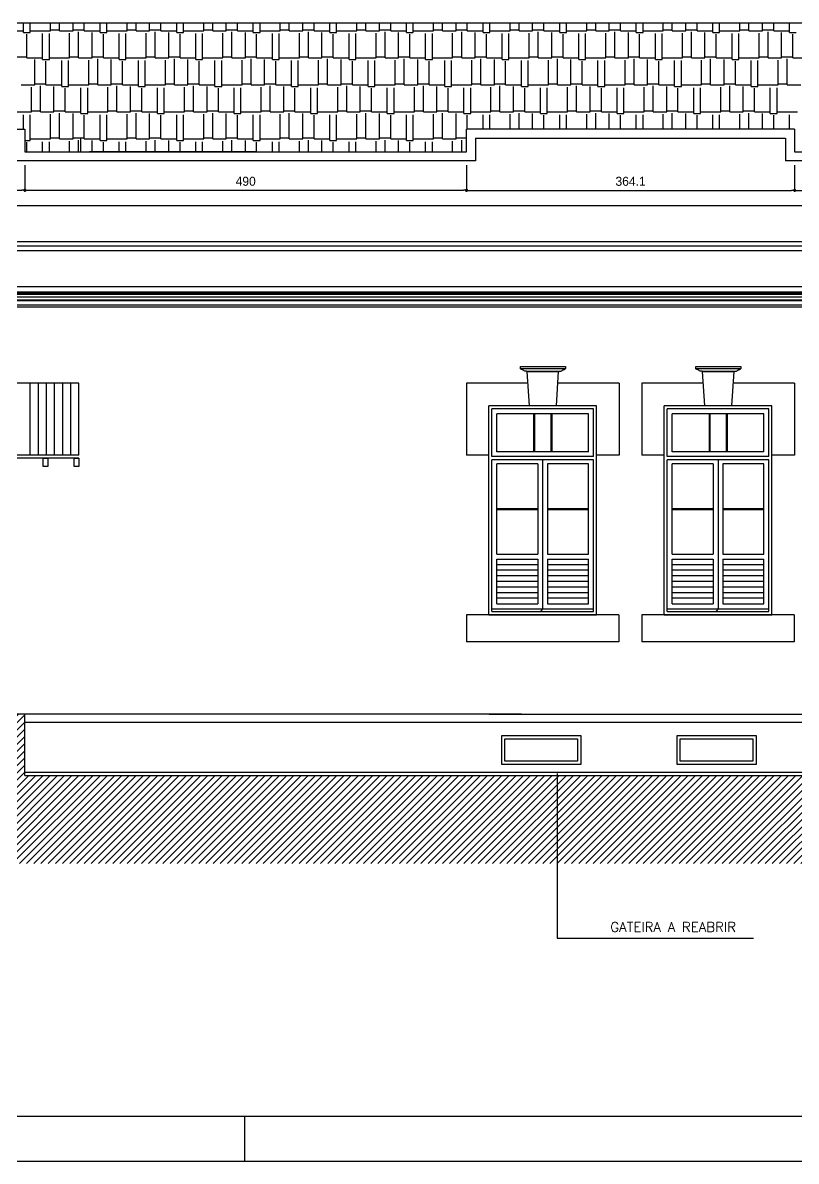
# Model space of a CAD drawing. Extents: x -1098 to 3016, y -832 to 644.
# Drawn here: x -860.8 to -689.1, y -779 to -526.2 of the extents above; entities that cross this region are included whole.
import ezdxf

# ---------------------------------------------------------------- set-up
doc = ezdxf.new("R2010")
doc.units = 0
doc.header["$MEASUREMENT"] = 0
doc.layers.get('0').update_dxf_attribs({"linetype": 'CONTINUOUS'})
doc.layers.get('DEFPOINTS').update_dxf_attribs({"linetype": 'CONTINUOUS'})
for name, color, linetype in [('ESQUADRIAS', 2, 'CONTINUOUS'), ('HACHURA', 1, 'CONTINUOUS'), ('MARGEXT', 2, 'CONTINUOUS'), ('MARGINT', 6, 'CONTINUOUS'), ('PAREDE', 1, 'CONTINUOUS'), ('PAREDES', 7, 'CONTINUOUS'), ('PISO', 1, 'CONTINUOUS'), ('TELHADO', 2, 'CONTINUOUS'), ('TERRA', 7, 'CONTINUOUS'), ('VARANDA', 1, 'CONTINUOUS')]:
    doc.layers.add(name, color=color, linetype=linetype)
doc.styles.add('ROMANS', font='romans')
doc.dimstyles.new('ISO-25', dxfattribs={"dimtxt": 10, "dimasz": 3.5, "dimexe": 1.25, "dimexo": 15, "dimgap": 5, "dimtad": 1, "dimdec": 1, "dimtxsty": 'STANDARD', "dimblk": 'DOT', "dimcen": 2.5, "dimclrd": 1, "dimclre": 1, "dimclrt": 2, "dimazin": 3, "dimtfac": 1, "dimtdec": 1, "dimtmove": 0, "dimatfit": 3})

# ---------------------------------------------------------------- blocks, each defined once
blk = doc.blocks.new('_DOT')
at = {"color": 0, "linetype": 'BYBLOCK'}
blk.add_line((-0.5, 0), (-1, 0), dxfattribs=at)
at = {"color": 0, "linetype": 'BYBLOCK', "const_width": 0.5}
blk.add_lwpolyline([(-0.25, 0, 1), (0.25, 0, 1)], format="xyb", close=True, dxfattribs=at)
blk = doc.blocks.new('*D157')
at = {"color": 1, "linetype": 'BYBLOCK'}
for p, q in [((-860.31, -557.85), (-860.31, -563.67)), ((-762.31, -557.85), (-762.31, -563.67)), ((-859.61, -563.42), (-763.01, -563.42))]:
    blk.add_line(p, q, dxfattribs=at)
at = {"layer": 'DEFPOINTS', "color": 0, "linetype": 'BYBLOCK'}
for p in [(-860.31, -554.85), (-762.31, -554.85), (-762.31, -563.42)]:
    blk.add_point(p, dxfattribs=at)
at = {"color": 1, "linetype": 'BYBLOCK', "xscale": 0.7000000000000001, "yscale": 0.7000000000000001, "zscale": 0.7000000000000001, "rotation": 180}
blk.add_blockref('_DOT', (-860.31, -563.42), dxfattribs=at)
at = {"color": 1, "linetype": 'BYBLOCK', "xscale": 0.7000000000000001, "yscale": 0.7000000000000001, "zscale": 0.7000000000000001}
blk.add_blockref('_DOT', (-762.31, -563.42), dxfattribs=at)
at = {"color": 2, "linetype": 'BYBLOCK', "insert": (-811.31, -561.42), "char_height": 2, "attachment_point": 5}
blk.add_mtext('490', dxfattribs=at)
blk = doc.blocks.new('*D158')
at = {"color": 1, "linetype": 'BYBLOCK'}
for p, q in [((-895.75, -557.85), (-895.75, -563.63)), ((-860.31, -557.85), (-860.31, -563.63)), ((-895.05, -563.38), (-861.01, -563.38))]:
    blk.add_line(p, q, dxfattribs=at)
at = {"layer": 'DEFPOINTS', "color": 0, "linetype": 'BYBLOCK'}
for p in [(-895.75, -554.85), (-860.31, -554.85), (-860.31, -563.38)]:
    blk.add_point(p, dxfattribs=at)
at = {"color": 1, "linetype": 'BYBLOCK', "xscale": 0.7000000000000001, "yscale": 0.7000000000000001, "zscale": 0.7000000000000001, "rotation": 180}
blk.add_blockref('_DOT', (-895.75, -563.38), dxfattribs=at)
at = {"color": 1, "linetype": 'BYBLOCK', "xscale": 0.7000000000000001, "yscale": 0.7000000000000001, "zscale": 0.7000000000000001}
blk.add_blockref('_DOT', (-860.31, -563.38), dxfattribs=at)
at = {"color": 2, "linetype": 'BYBLOCK', "insert": (-878.03, -561.38), "char_height": 2, "attachment_point": 5}
blk.add_mtext('177.2', dxfattribs=at)
blk = doc.blocks.new('*D160')
at = {"color": 1, "linetype": 'BYBLOCK'}
for p, q in [((-689.49, -557.85), (-689.49, -563.68)), ((-624.59, -557.85), (-624.59, -563.68)), ((-688.79, -563.43), (-625.29, -563.43))]:
    blk.add_line(p, q, dxfattribs=at)
at = {"layer": 'DEFPOINTS', "color": 0, "linetype": 'BYBLOCK'}
for p in [(-689.49, -554.85), (-624.59, -554.85), (-624.59, -563.43)]:
    blk.add_point(p, dxfattribs=at)
at = {"color": 1, "linetype": 'BYBLOCK', "xscale": 0.7000000000000001, "yscale": 0.7000000000000001, "zscale": 0.7000000000000001, "rotation": 180}
blk.add_blockref('_DOT', (-689.49, -563.43), dxfattribs=at)
at = {"color": 1, "linetype": 'BYBLOCK', "xscale": 0.7000000000000001, "yscale": 0.7000000000000001, "zscale": 0.7000000000000001}
blk.add_blockref('_DOT', (-624.59, -563.43), dxfattribs=at)
at = {"color": 2, "linetype": 'BYBLOCK', "insert": (-657.04, -561.43), "char_height": 2, "attachment_point": 5}
blk.add_mtext('324.5', dxfattribs=at)
blk = doc.blocks.new('*D161')
at = {"color": 1, "linetype": 'BYBLOCK'}
for p, q in [((-762.31, -557.85), (-762.31, -563.68)), ((-689.49, -557.85), (-689.49, -563.68)), ((-761.61, -563.43), (-690.19, -563.43))]:
    blk.add_line(p, q, dxfattribs=at)
at = {"layer": 'DEFPOINTS', "color": 0, "linetype": 'BYBLOCK'}
for p in [(-762.31, -554.85), (-689.49, -554.85), (-689.49, -563.43)]:
    blk.add_point(p, dxfattribs=at)
at = {"color": 1, "linetype": 'BYBLOCK', "xscale": 0.7000000000000001, "yscale": 0.7000000000000001, "zscale": 0.7000000000000001, "rotation": 180}
blk.add_blockref('_DOT', (-762.31, -563.43), dxfattribs=at)
at = {"color": 1, "linetype": 'BYBLOCK', "xscale": 0.7000000000000001, "yscale": 0.7000000000000001, "zscale": 0.7000000000000001}
blk.add_blockref('_DOT', (-689.49, -563.43), dxfattribs=at)
at = {"color": 2, "linetype": 'BYBLOCK', "insert": (-725.9, -561.43), "char_height": 2, "attachment_point": 5}
blk.add_mtext('364.1', dxfattribs=at)

msp = doc.modelspace()

# ---------------------------------------------------------------- hatches: boundary and pattern name
at = {"layer": 'HACHURA'}
h = msp.add_hatch(dxfattribs=at)
h.set_pattern_fill('ANSI31', color=256, scale=9, style=0)
h.set_pattern_definition([(45, (-19298.0355, -4128.9096), (-0.79549513, 0.79549513), [])])
h.paths.add_polyline_path([(-1007.605, -697.376), (-1007.605, -712.926), (-518.509, -712.926), (-518.395, -693.376), (-860.308, -693.376), (-860.308, -679.756), (-895.755, -679.756), (-895.755, -697.376)])

# ---------------------------------------------------------------- linework, layer by layer
at = {"layer": 'ESQUADRIAS'}
for points in [[(-760.294, -551.849), (-760.294, -556.849)], [(-691.49, -551.849), (-691.49, -556.849)], [(-848.308, -606.256), (-907.755, -606.256)], [(-859.108, -622.256), (-859.108, -606.256)], [(-857.308, -622.256), (-857.308, -606.256)], [(-855.508, -622.256), (-855.508, -606.256)], [(-853.708, -622.256), (-853.708, -606.256)], [(-851.908, -622.256), (-851.908, -606.256)], [(-850.108, -622.256), (-850.108, -606.256)], [(-848.308, -622.256), (-848.308, -606.256)], [(-848.308, -622.256), (-907.755, -622.256)], [(-848.308, -622.856), (-907.755, -622.856)]]:
    msp.add_lwpolyline(points, dxfattribs=at)
at = {"layer": 'ESQUADRIAS', "color": 4}
for points in [[(-750.358, -602.956), (-750.358, -602.556)], [(-750.358, -602.556), (-740.358, -602.556)], [(-750.358, -602.956), (-740.358, -602.956)], [(-748.958, -603.556), (-748.958, -603.656)], [(-748.958, -603.556), (-741.758, -603.556)], [(-748.958, -603.656), (-741.758, -603.656)], [(-748.358, -611.256), (-748.858, -603.656)], [(-742.358, -611.256), (-741.858, -603.656)], [(-741.758, -603.556), (-741.758, -603.656)], [(-740.358, -602.556), (-740.358, -602.956)], [(-711.44, -602.956), (-711.44, -602.556)], [(-711.44, -602.556), (-701.44, -602.556)], [(-711.44, -602.956), (-701.44, -602.956)], [(-710.04, -603.556), (-710.04, -603.656)], [(-710.04, -603.556), (-702.84, -603.556)], [(-710.04, -603.656), (-702.84, -603.656)], [(-709.44, -611.256), (-709.94, -603.656)], [(-703.44, -611.256), (-702.94, -603.656)], [(-702.84, -603.556), (-702.84, -603.656)], [(-701.44, -602.556), (-701.44, -602.956)], [(-762.308, -606.256), (-762.308, -622.256)], [(-748.687, -606.256), (-762.308, -606.256)], [(-728.408, -606.256), (-742.029, -606.256)], [(-728.408, -606.256), (-728.408, -622.256)], [(-723.39, -606.256), (-723.39, -622.256)], [(-709.769, -606.256), (-723.39, -606.256)], [(-689.49, -606.256), (-703.111, -606.256)], [(-689.49, -606.256), (-689.49, -622.256)], [(-757.308, -622.256), (-762.308, -622.256)], [(-728.408, -622.256), (-733.408, -622.256)], [(-718.39, -622.256), (-723.39, -622.256)], [(-689.49, -622.256), (-694.49, -622.256)], [(-762.308, -657.656), (-762.308, -663.656)], [(-728.508, -657.656), (-762.308, -657.656)], [(-728.508, -657.656), (-728.508, -663.656)], [(-689.59, -657.656), (-723.39, -657.656)], [(-723.39, -657.656), (-723.39, -663.656)], [(-689.59, -657.656), (-689.59, -663.656)], [(-728.508, -663.656), (-762.308, -663.656)], [(-689.59, -663.656), (-723.39, -663.656)]]:
    msp.add_lwpolyline(points, dxfattribs=at)
for points in [[(-748.958, -603.556, -0.0600935), (-749.288, -603.561, -0.0909883), (-749.498, -603.499, -0.051052), (-749.726, -603.353, 0.0656871), (-749.906, -603.244, 0.0741832), (-750.068, -603.201, -0.0829102), (-750.212, -603.159, -0.1265659), (-750.285, -603.098, -0.0744438), (-750.358, -602.956)], [(-741.758, -603.556, 0.0600935), (-741.428, -603.561, 0.0909883), (-741.218, -603.499, 0.051052), (-740.99, -603.353, -0.0656871), (-740.81, -603.244, -0.0741832), (-740.648, -603.201, 0.0829102), (-740.504, -603.159, 0.1265659), (-740.431, -603.098, 0.0744438), (-740.358, -602.956)], [(-710.04, -603.556, -0.0600935), (-710.37, -603.561, -0.0909883), (-710.58, -603.499, -0.051052), (-710.808, -603.353, 0.0656871), (-710.988, -603.244, 0.0741832), (-711.15, -603.201, -0.0829102), (-711.294, -603.159, -0.1265659), (-711.367, -603.098, -0.0744438), (-711.44, -602.956)], [(-702.84, -603.556, 0.0600935), (-702.51, -603.561, 0.0909883), (-702.3, -603.499, 0.051052), (-702.072, -603.353, -0.0656871), (-701.892, -603.244, -0.0741832), (-701.73, -603.201, 0.0829102), (-701.586, -603.159, 0.1265659), (-701.513, -603.098, 0.0744438), (-701.44, -602.956)]]:
    msp.add_lwpolyline(points, format="xyb", dxfattribs=at)
at = {"layer": 'ESQUADRIAS', "color": 2}
for points in [[(-757.358, -657.656), (-757.358, -611.256)], [(-733.458, -611.256), (-757.358, -611.256)], [(-733.458, -657.656), (-733.458, -611.256)], [(-718.44, -657.656), (-718.44, -611.256)], [(-694.54, -611.256), (-718.44, -611.256)], [(-694.54, -657.656), (-694.54, -611.256)], [(-756.658, -622.556), (-756.658, -611.956)], [(-734.158, -611.956), (-756.658, -611.956)], [(-755.558, -621.456), (-755.558, -613.056)], [(-735.258, -613.056), (-755.558, -613.056)], [(-747.408, -613.056), (-747.408, -621.456)], [(-747.208, -613.056), (-747.208, -621.456)], [(-743.608, -613.056), (-743.608, -621.456)], [(-743.408, -613.056), (-743.408, -621.456)], [(-735.258, -621.456), (-735.258, -613.056)], [(-734.158, -622.556), (-734.158, -611.956)], [(-717.74, -622.556), (-717.74, -611.956)], [(-695.24, -611.956), (-717.74, -611.956)], [(-716.64, -621.456), (-716.64, -613.056)], [(-696.34, -613.056), (-716.64, -613.056)], [(-708.49, -613.056), (-708.49, -621.456)], [(-708.29, -613.056), (-708.29, -621.456)], [(-704.69, -613.056), (-704.69, -621.456)], [(-704.49, -613.056), (-704.49, -621.456)], [(-696.34, -621.456), (-696.34, -613.056)], [(-695.24, -622.556), (-695.24, -611.956)], [(-735.258, -621.456), (-755.558, -621.456)], [(-696.34, -621.456), (-716.64, -621.456)], [(-734.158, -622.556), (-756.658, -622.556)], [(-756.658, -656.956), (-756.658, -623.256)], [(-734.158, -623.256), (-756.658, -623.256)], [(-755.558, -634.276), (-755.558, -624.156)], [(-746.508, -624.156), (-755.558, -624.156)], [(-746.508, -624.156), (-746.508, -634.276)], [(-745.408, -623.256), (-745.408, -656.356)], [(-735.258, -624.156), (-744.308, -624.156)], [(-744.308, -624.156), (-744.308, -634.276)], [(-735.258, -634.276), (-735.258, -624.156)], [(-734.158, -656.956), (-734.158, -623.256)], [(-695.24, -622.556), (-717.74, -622.556)], [(-717.74, -656.956), (-717.74, -623.256)], [(-695.24, -623.256), (-717.74, -623.256)], [(-716.64, -634.276), (-716.64, -624.156)], [(-707.59, -624.156), (-716.64, -624.156)], [(-707.59, -624.156), (-707.59, -634.276)], [(-706.49, -623.256), (-706.49, -656.356)], [(-696.34, -624.156), (-705.39, -624.156)], [(-705.39, -624.156), (-705.39, -634.276)], [(-696.34, -634.276), (-696.34, -624.156)], [(-695.24, -656.956), (-695.24, -623.256)], [(-755.558, -634.076), (-746.508, -634.076)], [(-755.558, -644.196), (-755.558, -634.276)], [(-755.558, -634.276), (-746.508, -634.276)], [(-746.508, -634.276), (-746.508, -644.196)], [(-744.308, -634.076), (-735.258, -634.076)], [(-744.308, -634.276), (-744.308, -644.196)], [(-744.308, -634.276), (-735.258, -634.276)], [(-735.258, -644.196), (-735.258, -634.276)], [(-716.64, -634.076), (-707.59, -634.076)], [(-716.64, -644.196), (-716.64, -634.276)], [(-716.64, -634.276), (-707.59, -634.276)], [(-707.59, -634.276), (-707.59, -644.196)], [(-705.39, -634.076), (-696.34, -634.076)], [(-705.39, -634.276), (-705.39, -644.196)], [(-705.39, -634.276), (-696.34, -634.276)], [(-696.34, -644.196), (-696.34, -634.276)], [(-755.558, -644.196), (-746.508, -644.196)], [(-744.308, -644.196), (-735.258, -644.196)], [(-716.64, -644.196), (-707.59, -644.196)], [(-705.39, -644.196), (-696.34, -644.196)], [(-755.558, -655.256), (-755.558, -645.296)], [(-755.558, -645.296), (-746.508, -645.296)], [(-746.508, -646.541), (-755.558, -646.541)], [(-746.508, -645.296), (-746.508, -655.256)], [(-744.308, -645.296), (-744.308, -645.439)], [(-744.308, -645.296), (-735.258, -645.296)], [(-744.308, -645.439), (-744.308, -655.256)], [(-735.258, -646.541), (-744.308, -646.541)], [(-735.258, -645.439), (-735.258, -645.296)], [(-735.258, -655.256), (-735.258, -645.439)], [(-716.64, -655.256), (-716.64, -645.296)], [(-716.64, -645.296), (-707.59, -645.296)], [(-707.59, -646.541), (-716.64, -646.541)], [(-707.59, -645.296), (-707.59, -655.256)], [(-705.39, -645.296), (-705.39, -645.439)], [(-705.39, -645.296), (-696.34, -645.296)], [(-705.39, -645.439), (-705.39, -655.256)], [(-696.34, -646.541), (-705.39, -646.541)], [(-696.34, -645.439), (-696.34, -645.296)], [(-696.34, -655.256), (-696.34, -645.439)], [(-746.508, -647.786), (-755.558, -647.786)], [(-746.508, -649.031), (-755.558, -649.031)], [(-735.258, -647.786), (-744.308, -647.786)], [(-735.258, -649.031), (-744.308, -649.031)], [(-707.59, -647.786), (-716.64, -647.786)], [(-707.59, -649.031), (-716.64, -649.031)], [(-696.34, -647.786), (-705.39, -647.786)], [(-696.34, -649.031), (-705.39, -649.031)], [(-746.508, -650.276), (-755.558, -650.276)], [(-746.508, -651.521), (-755.558, -651.521)], [(-735.258, -650.276), (-744.308, -650.276)], [(-735.258, -651.521), (-744.308, -651.521)], [(-707.59, -650.276), (-716.64, -650.276)], [(-707.59, -651.521), (-716.64, -651.521)], [(-696.34, -650.276), (-705.39, -650.276)], [(-696.34, -651.521), (-705.39, -651.521)], [(-746.508, -652.766), (-755.558, -652.766)], [(-746.508, -654.011), (-755.558, -654.011)], [(-735.258, -652.766), (-744.308, -652.766)], [(-735.258, -654.011), (-744.308, -654.011)], [(-707.59, -652.766), (-716.64, -652.766)], [(-707.59, -654.011), (-716.64, -654.011)], [(-696.34, -652.766), (-705.39, -652.766)], [(-696.34, -654.011), (-705.39, -654.011)], [(-756.658, -656.356), (-734.158, -656.356)], [(-756.658, -656.956), (-734.158, -656.956)], [(-755.558, -655.256), (-746.508, -655.256)], [(-755.558, -655.256), (-746.508, -655.256)], [(-745.408, -656.356), (-745.907, -656.956)], [(-744.308, -655.256), (-735.258, -655.256)], [(-717.74, -656.356), (-695.24, -656.356)], [(-717.74, -656.956), (-695.24, -656.956)], [(-716.64, -655.256), (-707.59, -655.256)], [(-716.64, -655.256), (-707.59, -655.256)], [(-706.49, -656.356), (-706.989, -656.956)], [(-705.39, -655.256), (-696.34, -655.256)], [(-757.358, -657.656), (-733.458, -657.656)], [(-718.44, -657.656), (-694.54, -657.656)]]:
    msp.add_lwpolyline(points, dxfattribs=at)
at = {"layer": 'ESQUADRIAS'}
for points in [[(-754.492, -684.502), (-736.952, -684.502), (-736.952, -690.896), (-754.492, -690.896)], [(-715.574, -684.502), (-698.034, -684.502), (-698.034, -690.896), (-715.574, -690.896)], [(-753.792, -685.202), (-737.652, -685.202), (-737.652, -690.196), (-753.792, -690.196)], [(-714.874, -685.202), (-698.734, -685.202), (-698.734, -690.196), (-714.874, -690.196)]]:
    msp.add_lwpolyline(points, close=True, dxfattribs=at)
at = {"layer": 'HACHURA', "color": 2}
for p, q in [((-864.131, -528.001), (-860.631, -528.001)), ((-860.631, -528.376), (-860.631, -526.427)), ((-859.131, -528.376), (-859.131, -526.425)), ((-859.131, -528.001), (-854.631, -528.001)), ((-854.631, -528.001), (-854.631, -526.421)), ((-854.631, -527.751), (-852.631, -527.751)), ((-852.631, -528.001), (-852.631, -526.42)), ((-852.631, -528.001), (-849.631, -528.001)), ((-849.631, -528.001), (-849.631, -526.417)), ((-849.631, -527.751), (-847.131, -527.751)), ((-848.381, -534.001), (-848.381, -528.251)), ((-847.131, -528.001), (-847.131, -526.415)), ((-847.131, -528.001), (-843.631, -528.001)), ((-843.631, -528.376), (-843.631, -526.412)), ((-842.131, -528.376), (-842.131, -526.411)), ((-842.131, -528.001), (-837.631, -528.001)), ((-837.631, -528.001), (-837.631, -526.407)), ((-837.631, -527.751), (-835.631, -527.751)), ((-835.631, -528.001), (-835.631, -526.405)), ((-835.631, -528.001), (-832.631, -528.001)), ((-832.631, -528.001), (-832.631, -526.402)), ((-832.631, -527.751), (-830.131, -527.751)), ((-831.381, -534.001), (-831.381, -528.251)), ((-830.131, -528.001), (-830.131, -526.4)), ((-830.131, -528.001), (-826.631, -528.001)), ((-826.631, -528.376), (-826.631, -526.397)), ((-825.131, -528.376), (-825.131, -526.396)), ((-825.131, -528.001), (-820.631, -528.001)), ((-820.631, -528.001), (-820.631, -526.392)), ((-820.631, -527.751), (-818.631, -527.751)), ((-818.631, -528.001), (-818.631, -526.39)), ((-818.631, -528.001), (-815.631, -528.001)), ((-815.631, -528.001), (-815.631, -526.388)), ((-815.631, -527.751), (-813.131, -527.751)), ((-814.381, -534.001), (-814.381, -528.251)), ((-813.131, -528.001), (-813.131, -526.385)), ((-813.131, -528.001), (-809.631, -528.001)), ((-809.631, -528.376), (-809.631, -526.382)), ((-808.131, -528.376), (-808.131, -526.381)), ((-808.131, -528.001), (-803.631, -528.001)), ((-803.631, -528.001), (-803.631, -526.377)), ((-803.631, -527.751), (-801.631, -527.751)), ((-801.631, -528.001), (-801.631, -526.375)), ((-801.631, -528.001), (-798.631, -528.001)), ((-798.631, -528.001), (-798.631, -526.373)), ((-798.631, -527.751), (-796.131, -527.751)), ((-797.381, -534.001), (-797.381, -528.251)), ((-796.131, -528.001), (-796.131, -526.371)), ((-796.131, -528.001), (-792.631, -528.001)), ((-792.631, -528.376), (-792.631, -526.368)), ((-791.131, -528.376), (-791.131, -526.366)), ((-791.131, -528.001), (-786.631, -528.001)), ((-786.631, -528.001), (-786.631, -526.362)), ((-786.631, -527.751), (-784.631, -527.751)), ((-784.631, -528.001), (-784.631, -526.361)), ((-784.631, -528.001), (-781.631, -528.001)), ((-781.631, -528.001), (-781.631, -526.358)), ((-781.631, -527.751), (-779.131, -527.751)), ((-780.381, -534.001), (-780.381, -528.251)), ((-779.131, -528.001), (-779.131, -526.356)), ((-779.131, -528.001), (-775.631, -528.001)), ((-775.631, -528.376), (-775.631, -526.353)), ((-774.131, -528.376), (-774.131, -526.351)), ((-774.131, -528.001), (-769.631, -528.001)), ((-769.631, -528.001), (-769.631, -526.348)), ((-769.631, -527.751), (-767.631, -527.751)), ((-767.631, -528.001), (-767.631, -526.346)), ((-767.631, -528.001), (-764.631, -528.001)), ((-764.631, -528.001), (-764.631, -526.343)), ((-764.631, -527.751), (-762.131, -527.751)), ((-763.381, -534.001), (-763.381, -528.251)), ((-762.131, -528.001), (-762.131, -526.341)), ((-762.131, -528.001), (-758.631, -528.001)), ((-758.631, -528.376), (-758.631, -526.338)), ((-757.131, -528.376), (-757.131, -526.337)), ((-757.131, -528.001), (-752.631, -528.001)), ((-752.631, -528.001), (-752.631, -526.333)), ((-752.631, -527.751), (-750.631, -527.751)), ((-750.631, -528.001), (-750.631, -526.331)), ((-750.631, -528.001), (-747.631, -528.001)), ((-747.631, -528.001), (-747.631, -526.328)), ((-747.631, -527.751), (-745.131, -527.751)), ((-746.381, -534.001), (-746.381, -528.251)), ((-745.131, -528.001), (-745.131, -526.326)), ((-745.131, -528.001), (-741.631, -528.001)), ((-741.631, -528.376), (-741.631, -526.323)), ((-740.131, -528.376), (-740.131, -526.322)), ((-740.131, -528.001), (-735.631, -528.001)), ((-735.631, -528.001), (-735.631, -526.318)), ((-735.631, -527.751), (-733.631, -527.751)), ((-733.631, -528.001), (-733.631, -526.316)), ((-733.631, -528.001), (-730.631, -528.001)), ((-730.631, -528.001), (-730.631, -526.314)), ((-730.631, -527.751), (-728.131, -527.751)), ((-729.381, -534.001), (-729.381, -528.251)), ((-728.131, -528.001), (-728.131, -526.311)), ((-728.131, -528.001), (-724.631, -528.001)), ((-724.631, -528.376), (-724.631, -526.308)), ((-723.131, -528.376), (-723.131, -526.307)), ((-723.131, -528.001), (-718.631, -528.001)), ((-718.631, -528.001), (-718.631, -526.303)), ((-718.631, -527.751), (-716.631, -527.751)), ((-716.631, -528.001), (-716.631, -526.301)), ((-716.631, -528.001), (-713.631, -528.001)), ((-713.631, -528.001), (-713.631, -526.299)), ((-713.631, -527.751), (-711.131, -527.751)), ((-712.381, -534.001), (-712.381, -528.251)), ((-711.131, -528.001), (-711.131, -526.297)), ((-711.131, -528.001), (-707.631, -528.001)), ((-707.631, -528.376), (-707.631, -526.294)), ((-706.131, -528.376), (-706.131, -526.292)), ((-706.131, -528.001), (-701.631, -528.001)), ((-701.631, -528.001), (-701.631, -526.288)), ((-701.631, -527.751), (-699.631, -527.751)), ((-699.631, -528.001), (-699.631, -526.287)), ((-699.631, -528.001), (-696.631, -528.001)), ((-696.631, -528.001), (-696.631, -526.284)), ((-696.631, -527.751), (-694.131, -527.751)), ((-695.381, -534.001), (-695.381, -528.251)), ((-694.131, -528.001), (-694.131, -526.282)), ((-694.131, -528.001), (-690.631, -528.001)), ((-690.631, -528.376), (-690.631, -526.279)), ((-860.631, -528.376), (-859.131, -528.376)), ((-859.881, -534.001), (-859.881, -528.751)), ((-856.381, -534.376), (-856.381, -528.626)), ((-854.881, -534.376), (-854.881, -528.626)), ((-850.381, -534.001), (-850.381, -528.501)), ((-845.381, -534.001), (-845.381, -528.376)), ((-843.631, -528.376), (-842.131, -528.376)), ((-842.881, -534.001), (-842.881, -528.751)), ((-839.381, -534.376), (-839.381, -528.626)), ((-837.881, -534.376), (-837.881, -528.626)), ((-833.381, -534.001), (-833.381, -528.501)), ((-828.381, -534.001), (-828.381, -528.376)), ((-826.631, -528.376), (-825.131, -528.376)), ((-825.881, -534.001), (-825.881, -528.751)), ((-822.381, -534.376), (-822.381, -528.626)), ((-820.881, -534.376), (-820.881, -528.626)), ((-816.381, -534.001), (-816.381, -528.501)), ((-811.381, -534.001), (-811.381, -528.376)), ((-809.631, -528.376), (-808.131, -528.376)), ((-808.881, -534.001), (-808.881, -528.751)), ((-805.381, -534.376), (-805.381, -528.626)), ((-803.881, -534.376), (-803.881, -528.626)), ((-799.381, -534.001), (-799.381, -528.501)), ((-794.381, -534.001), (-794.381, -528.376)), ((-792.631, -528.376), (-791.131, -528.376)), ((-791.881, -534.001), (-791.881, -528.751)), ((-788.381, -534.376), (-788.381, -528.626)), ((-786.881, -534.376), (-786.881, -528.626)), ((-782.381, -534.001), (-782.381, -528.501)), ((-777.381, -534.001), (-777.381, -528.376)), ((-775.631, -528.376), (-774.131, -528.376)), ((-774.881, -534.001), (-774.881, -528.751)), ((-771.381, -534.376), (-771.381, -528.626)), ((-769.881, -534.376), (-769.881, -528.626)), ((-765.381, -534.001), (-765.381, -528.501)), ((-760.381, -534.001), (-760.381, -528.376)), ((-758.631, -528.376), (-757.131, -528.376)), ((-757.881, -534.001), (-757.881, -528.751)), ((-754.381, -534.376), (-754.381, -528.626)), ((-752.881, -534.376), (-752.881, -528.626)), ((-748.381, -534.001), (-748.381, -528.501)), ((-743.381, -534.001), (-743.381, -528.376)), ((-741.631, -528.376), (-740.131, -528.376)), ((-740.881, -534.001), (-740.881, -528.751)), ((-737.381, -534.376), (-737.381, -528.626)), ((-735.881, -534.376), (-735.881, -528.626)), ((-731.381, -534.001), (-731.381, -528.501)), ((-726.381, -534.001), (-726.381, -528.376)), ((-724.631, -528.376), (-723.131, -528.376)), ((-723.881, -534.001), (-723.881, -528.751)), ((-720.381, -534.376), (-720.381, -528.626)), ((-718.881, -534.376), (-718.881, -528.626)), ((-714.381, -534.001), (-714.381, -528.501)), ((-709.381, -534.001), (-709.381, -528.376)), ((-707.631, -528.376), (-706.131, -528.376)), ((-706.881, -534.001), (-706.881, -528.751)), ((-703.381, -534.376), (-703.381, -528.626)), ((-701.881, -534.376), (-701.881, -528.626)), ((-697.381, -534.001), (-697.381, -528.501)), ((-692.381, -534.001), (-692.381, -528.376)), ((-690.631, -528.376), (-689.131, -528.376)), ((-689.881, -534.001), (-689.881, -528.751)), ((-862.381, -533.751), (-859.881, -533.751)), ((-859.881, -534.001), (-856.381, -534.001)), ((-858.131, -540.001), (-858.131, -534.376)), ((-856.381, -534.376), (-854.881, -534.376)), ((-855.631, -540.001), (-855.631, -534.751)), ((-854.881, -534.001), (-850.381, -534.001)), ((-852.131, -540.376), (-852.131, -534.626)), ((-850.631, -540.376), (-850.631, -534.626)), ((-850.381, -533.751), (-848.381, -533.751)), ((-848.381, -534.001), (-845.381, -534.001)), ((-846.131, -540.001), (-846.131, -534.501)), ((-845.381, -533.751), (-842.881, -533.751)), ((-844.131, -540.001), (-844.131, -534.251)), ((-842.881, -534.001), (-839.381, -534.001)), ((-841.131, -540.001), (-841.131, -534.376)), ((-839.381, -534.376), (-837.881, -534.376)), ((-838.631, -540.001), (-838.631, -534.751)), ((-837.881, -534.001), (-833.381, -534.001)), ((-835.131, -540.376), (-835.131, -534.626)), ((-833.631, -540.376), (-833.631, -534.626)), ((-833.381, -533.751), (-831.381, -533.751)), ((-831.381, -534.001), (-828.381, -534.001)), ((-829.131, -540.001), (-829.131, -534.501)), ((-828.381, -533.751), (-825.881, -533.751)), ((-827.131, -540.001), (-827.131, -534.251)), ((-825.881, -534.001), (-822.381, -534.001)), ((-824.131, -540.001), (-824.131, -534.376)), ((-822.381, -534.376), (-820.881, -534.376)), ((-821.631, -540.001), (-821.631, -534.751)), ((-820.881, -534.001), (-816.381, -534.001)), ((-818.131, -540.376), (-818.131, -534.626)), ((-816.631, -540.376), (-816.631, -534.626)), ((-816.381, -533.751), (-814.381, -533.751)), ((-814.381, -534.001), (-811.381, -534.001)), ((-812.131, -540.001), (-812.131, -534.501)), ((-811.381, -533.751), (-808.881, -533.751)), ((-810.131, -540.001), (-810.131, -534.251)), ((-808.881, -534.001), (-805.381, -534.001)), ((-807.131, -540.001), (-807.131, -534.376)), ((-805.381, -534.376), (-803.881, -534.376)), ((-804.631, -540.001), (-804.631, -534.751)), ((-803.881, -534.001), (-799.381, -534.001)), ((-801.131, -540.376), (-801.131, -534.626)), ((-799.631, -540.376), (-799.631, -534.626)), ((-799.381, -533.751), (-797.381, -533.751)), ((-797.381, -534.001), (-794.381, -534.001)), ((-795.131, -540.001), (-795.131, -534.501)), ((-794.381, -533.751), (-791.881, -533.751)), ((-793.131, -540.001), (-793.131, -534.251)), ((-791.881, -534.001), (-788.381, -534.001)), ((-790.131, -540.001), (-790.131, -534.376)), ((-788.381, -534.376), (-786.881, -534.376)), ((-787.631, -540.001), (-787.631, -534.751)), ((-786.881, -534.001), (-782.381, -534.001)), ((-784.131, -540.376), (-784.131, -534.626)), ((-782.631, -540.376), (-782.631, -534.626)), ((-782.381, -533.751), (-780.381, -533.751)), ((-780.381, -534.001), (-777.381, -534.001)), ((-778.131, -540.001), (-778.131, -534.501)), ((-777.381, -533.751), (-774.881, -533.751)), ((-776.131, -540.001), (-776.131, -534.251)), ((-774.881, -534.001), (-771.381, -534.001)), ((-773.131, -540.001), (-773.131, -534.376)), ((-771.381, -534.376), (-769.881, -534.376)), ((-770.631, -540.001), (-770.631, -534.751)), ((-769.881, -534.001), (-765.381, -534.001)), ((-767.131, -540.376), (-767.131, -534.626)), ((-765.631, -540.376), (-765.631, -534.626)), ((-765.381, -533.751), (-763.381, -533.751)), ((-763.381, -534.001), (-760.381, -534.001)), ((-761.131, -540.001), (-761.131, -534.501)), ((-760.381, -533.751), (-757.881, -533.751)), ((-759.131, -540.001), (-759.131, -534.251)), ((-757.881, -534.001), (-754.381, -534.001)), ((-756.131, -540.001), (-756.131, -534.376)), ((-754.381, -534.376), (-752.881, -534.376)), ((-753.631, -540.001), (-753.631, -534.751)), ((-752.881, -534.001), (-748.381, -534.001)), ((-750.131, -540.376), (-750.131, -534.626)), ((-748.631, -540.376), (-748.631, -534.626)), ((-748.381, -533.751), (-746.381, -533.751)), ((-746.381, -534.001), (-743.381, -534.001)), ((-744.131, -540.001), (-744.131, -534.501)), ((-743.381, -533.751), (-740.881, -533.751)), ((-742.131, -540.001), (-742.131, -534.251)), ((-740.881, -534.001), (-737.381, -534.001)), ((-739.131, -540.001), (-739.131, -534.376)), ((-737.381, -534.376), (-735.881, -534.376)), ((-736.631, -540.001), (-736.631, -534.751)), ((-735.881, -534.001), (-731.381, -534.001)), ((-733.131, -540.376), (-733.131, -534.626)), ((-731.631, -540.376), (-731.631, -534.626)), ((-731.381, -533.751), (-729.381, -533.751)), ((-729.381, -534.001), (-726.381, -534.001)), ((-727.131, -540.001), (-727.131, -534.501)), ((-726.381, -533.751), (-723.881, -533.751)), ((-725.131, -540.001), (-725.131, -534.251)), ((-723.881, -534.001), (-720.381, -534.001)), ((-722.131, -540.001), (-722.131, -534.376)), ((-720.381, -534.376), (-718.881, -534.376)), ((-719.631, -540.001), (-719.631, -534.751)), ((-718.881, -534.001), (-714.381, -534.001)), ((-716.131, -540.376), (-716.131, -534.626)), ((-714.631, -540.376), (-714.631, -534.626)), ((-714.381, -533.751), (-712.381, -533.751)), ((-712.381, -534.001), (-709.381, -534.001)), ((-710.131, -540.001), (-710.131, -534.501)), ((-709.381, -533.751), (-706.881, -533.751)), ((-708.131, -540.001), (-708.131, -534.251)), ((-706.881, -534.001), (-703.381, -534.001)), ((-705.131, -540.001), (-705.131, -534.376)), ((-703.381, -534.376), (-701.881, -534.376)), ((-702.631, -540.001), (-702.631, -534.751)), ((-701.881, -534.001), (-697.381, -534.001)), ((-699.131, -540.376), (-699.131, -534.626)), ((-697.631, -540.376), (-697.631, -534.626)), ((-697.381, -533.751), (-695.381, -533.751)), ((-695.381, -534.001), (-692.381, -534.001)), ((-693.131, -540.001), (-693.131, -534.501)), ((-692.381, -533.751), (-689.881, -533.751)), ((-691.131, -540.001), (-691.131, -534.251)), ((-689.881, -534.001), (-686.381, -534.001)), ((-861.131, -540.001), (-858.131, -540.001)), ((-858.881, -546.001), (-858.881, -540.501)), ((-858.131, -539.751), (-855.631, -539.751)), ((-856.881, -546.001), (-856.881, -540.251)), ((-855.631, -540.001), (-852.131, -540.001)), ((-853.881, -546.001), (-853.881, -540.376)), ((-852.131, -540.376), (-850.631, -540.376)), ((-851.381, -546.001), (-851.381, -540.751)), ((-850.631, -540.001), (-846.131, -540.001)), ((-847.881, -546.376), (-847.881, -540.626)), ((-846.381, -546.376), (-846.381, -540.626)), ((-846.131, -539.751), (-844.131, -539.751)), ((-844.131, -540.001), (-841.131, -540.001)), ((-841.881, -546.001), (-841.881, -540.501)), ((-841.131, -539.751), (-838.631, -539.751)), ((-839.881, -546.001), (-839.881, -540.251)), ((-838.631, -540.001), (-835.131, -540.001)), ((-836.881, -546.001), (-836.881, -540.376)), ((-835.131, -540.376), (-833.631, -540.376)), ((-834.381, -546.001), (-834.381, -540.751)), ((-833.631, -540.001), (-829.131, -540.001)), ((-830.881, -546.376), (-830.881, -540.626)), ((-829.381, -546.376), (-829.381, -540.626)), ((-829.131, -539.751), (-827.131, -539.751)), ((-827.131, -540.001), (-824.131, -540.001)), ((-824.881, -546.001), (-824.881, -540.501)), ((-824.131, -539.751), (-821.631, -539.751)), ((-822.881, -546.001), (-822.881, -540.251)), ((-821.631, -540.001), (-818.131, -540.001)), ((-819.881, -546.001), (-819.881, -540.376)), ((-818.131, -540.376), (-816.631, -540.376)), ((-817.381, -546.001), (-817.381, -540.751)), ((-816.631, -540.001), (-812.131, -540.001)), ((-813.881, -546.376), (-813.881, -540.626)), ((-812.381, -546.376), (-812.381, -540.626)), ((-812.131, -539.751), (-810.131, -539.751)), ((-810.131, -540.001), (-807.131, -540.001)), ((-807.881, -546.001), (-807.881, -540.501)), ((-807.131, -539.751), (-804.631, -539.751)), ((-805.881, -546.001), (-805.881, -540.251)), ((-804.631, -540.001), (-801.131, -540.001)), ((-802.881, -546.001), (-802.881, -540.376)), ((-801.131, -540.376), (-799.631, -540.376)), ((-800.381, -546.001), (-800.381, -540.751)), ((-799.631, -540.001), (-795.131, -540.001)), ((-796.881, -546.376), (-796.881, -540.626)), ((-795.381, -546.376), (-795.381, -540.626)), ((-795.131, -539.751), (-793.131, -539.751)), ((-793.131, -540.001), (-790.131, -540.001)), ((-790.881, -546.001), (-790.881, -540.501)), ((-790.131, -539.751), (-787.631, -539.751)), ((-788.881, -546.001), (-788.881, -540.251)), ((-787.631, -540.001), (-784.131, -540.001)), ((-785.881, -546.001), (-785.881, -540.376)), ((-784.131, -540.376), (-782.631, -540.376)), ((-783.381, -546.001), (-783.381, -540.751)), ((-782.631, -540.001), (-778.131, -540.001)), ((-779.881, -546.376), (-779.881, -540.626)), ((-778.381, -546.376), (-778.381, -540.626)), ((-778.131, -539.751), (-776.131, -539.751)), ((-776.131, -540.001), (-773.131, -540.001)), ((-773.881, -546.001), (-773.881, -540.501)), ((-773.131, -539.751), (-770.631, -539.751)), ((-771.881, -546.001), (-771.881, -540.251)), ((-770.631, -540.001), (-767.131, -540.001)), ((-768.881, -546.001), (-768.881, -540.376)), ((-767.131, -540.376), (-765.631, -540.376)), ((-766.381, -546.001), (-766.381, -540.751)), ((-765.631, -540.001), (-761.131, -540.001)), ((-762.881, -546.376), (-762.881, -540.626)), ((-761.381, -546.376), (-761.381, -540.626)), ((-761.131, -539.751), (-759.131, -539.751)), ((-759.131, -540.001), (-756.131, -540.001)), ((-756.881, -546.001), (-756.881, -540.501)), ((-756.131, -539.751), (-753.631, -539.751)), ((-754.881, -546.001), (-754.881, -540.251)), ((-753.631, -540.001), (-750.131, -540.001)), ((-751.881, -546.001), (-751.881, -540.376)), ((-750.131, -540.376), (-748.631, -540.376)), ((-749.381, -546.001), (-749.381, -540.751)), ((-748.631, -540.001), (-744.131, -540.001)), ((-745.881, -546.376), (-745.881, -540.626)), ((-744.381, -546.376), (-744.381, -540.626)), ((-744.131, -539.751), (-742.131, -539.751)), ((-742.131, -540.001), (-739.131, -540.001)), ((-739.881, -546.001), (-739.881, -540.501)), ((-739.131, -539.751), (-736.631, -539.751)), ((-737.881, -546.001), (-737.881, -540.251)), ((-736.631, -540.001), (-733.131, -540.001)), ((-734.881, -546.001), (-734.881, -540.376)), ((-733.131, -540.376), (-731.631, -540.376)), ((-732.381, -546.001), (-732.381, -540.751)), ((-731.631, -540.001), (-727.131, -540.001)), ((-728.881, -546.376), (-728.881, -540.626)), ((-727.381, -546.376), (-727.381, -540.626)), ((-727.131, -539.751), (-725.131, -539.751)), ((-725.131, -540.001), (-722.131, -540.001)), ((-722.881, -546.001), (-722.881, -540.501)), ((-722.131, -539.751), (-719.631, -539.751)), ((-720.881, -546.001), (-720.881, -540.251)), ((-719.631, -540.001), (-716.131, -540.001)), ((-717.881, -546.001), (-717.881, -540.376)), ((-716.131, -540.376), (-714.631, -540.376)), ((-715.381, -546.001), (-715.381, -540.751)), ((-714.631, -540.001), (-710.131, -540.001)), ((-711.881, -546.376), (-711.881, -540.626)), ((-710.381, -546.376), (-710.381, -540.626)), ((-710.131, -539.751), (-708.131, -539.751)), ((-708.131, -540.001), (-705.131, -540.001)), ((-705.881, -546.001), (-705.881, -540.501)), ((-705.131, -539.751), (-702.631, -539.751)), ((-703.881, -546.001), (-703.881, -540.251)), ((-702.631, -540.001), (-699.131, -540.001)), ((-700.881, -546.001), (-700.881, -540.376)), ((-699.131, -540.376), (-697.631, -540.376)), ((-698.381, -546.001), (-698.381, -540.751)), ((-697.631, -540.001), (-693.131, -540.001)), ((-694.881, -546.376), (-694.881, -540.626)), ((-693.381, -546.376), (-693.381, -540.626)), ((-693.131, -539.751), (-691.131, -539.751)), ((-691.131, -540.001), (-688.131, -540.001)), ((-863.381, -546.001), (-858.881, -546.001)), ((-858.881, -545.751), (-856.881, -545.751)), ((-856.881, -546.001), (-853.881, -546.001)), ((-853.881, -545.751), (-851.381, -545.751)), ((-851.381, -546.001), (-847.881, -546.001)), ((-846.381, -546.001), (-841.881, -546.001)), ((-841.881, -545.751), (-839.881, -545.751)), ((-839.881, -546.001), (-836.881, -546.001)), ((-836.881, -545.751), (-834.381, -545.751)), ((-834.381, -546.001), (-830.881, -546.001)), ((-829.381, -546.001), (-824.881, -546.001)), ((-824.881, -545.751), (-822.881, -545.751)), ((-822.881, -546.001), (-819.881, -546.001)), ((-819.881, -545.751), (-817.381, -545.751)), ((-817.381, -546.001), (-813.881, -546.001)), ((-812.381, -546.001), (-807.881, -546.001)), ((-807.881, -545.751), (-805.881, -545.751)), ((-805.881, -546.001), (-802.881, -546.001)), ((-802.881, -545.751), (-800.381, -545.751)), ((-800.381, -546.001), (-796.881, -546.001)), ((-795.381, -546.001), (-790.881, -546.001)), ((-790.881, -545.751), (-788.881, -545.751)), ((-788.881, -546.001), (-785.881, -546.001)), ((-785.881, -545.751), (-783.381, -545.751)), ((-783.381, -546.001), (-779.881, -546.001)), ((-778.381, -546.001), (-773.881, -546.001)), ((-773.881, -545.751), (-771.881, -545.751)), ((-771.881, -546.001), (-768.881, -546.001)), ((-768.881, -545.751), (-766.381, -545.751)), ((-766.381, -546.001), (-762.881, -546.001)), ((-761.381, -546.001), (-756.881, -546.001)), ((-756.881, -545.751), (-754.881, -545.751)), ((-754.881, -546.001), (-751.881, -546.001)), ((-751.881, -545.751), (-749.381, -545.751)), ((-749.381, -546.001), (-745.881, -546.001)), ((-744.381, -546.001), (-739.881, -546.001)), ((-739.881, -545.751), (-737.881, -545.751)), ((-737.881, -546.001), (-734.881, -546.001)), ((-734.881, -545.751), (-732.381, -545.751)), ((-732.381, -546.001), (-728.881, -546.001)), ((-727.381, -546.001), (-722.881, -546.001)), ((-722.881, -545.751), (-720.881, -545.751)), ((-720.881, -546.001), (-717.881, -546.001)), ((-717.881, -545.751), (-715.381, -545.751)), ((-715.381, -546.001), (-711.881, -546.001)), ((-710.381, -546.001), (-705.881, -546.001)), ((-705.881, -545.751), (-703.881, -545.751)), ((-703.881, -546.001), (-700.881, -546.001)), ((-700.881, -545.751), (-698.381, -545.751)), ((-698.381, -546.001), (-694.881, -546.001)), ((-693.381, -546.001), (-688.881, -546.001)), ((-860.631, -549.849), (-860.631, -546.626)), ((-859.131, -552.376), (-859.131, -546.626)), ((-854.631, -552.001), (-854.631, -546.501)), ((-852.631, -552.001), (-852.631, -546.251)), ((-849.631, -552.001), (-849.631, -546.376)), ((-847.881, -546.376), (-846.381, -546.376)), ((-847.131, -552.001), (-847.131, -546.751)), ((-843.631, -552.376), (-843.631, -546.626)), ((-842.131, -552.376), (-842.131, -546.626)), ((-837.631, -552.001), (-837.631, -546.501)), ((-835.631, -552.001), (-835.631, -546.251)), ((-832.631, -552.001), (-832.631, -546.376)), ((-830.881, -546.376), (-829.381, -546.376)), ((-830.131, -552.001), (-830.131, -546.751)), ((-826.631, -552.376), (-826.631, -546.626)), ((-825.131, -552.376), (-825.131, -546.626)), ((-820.631, -552.001), (-820.631, -546.501)), ((-818.631, -552.001), (-818.631, -546.251)), ((-815.631, -552.001), (-815.631, -546.376)), ((-813.881, -546.376), (-812.381, -546.376)), ((-813.131, -552.001), (-813.131, -546.751)), ((-809.631, -552.376), (-809.631, -546.626)), ((-808.131, -552.376), (-808.131, -546.626)), ((-803.631, -552.001), (-803.631, -546.501)), ((-801.631, -552.001), (-801.631, -546.251)), ((-798.631, -552.001), (-798.631, -546.376)), ((-796.881, -546.376), (-795.381, -546.376)), ((-796.131, -552.001), (-796.131, -546.751)), ((-792.631, -552.376), (-792.631, -546.626)), ((-791.131, -552.376), (-791.131, -546.626)), ((-786.631, -552.001), (-786.631, -546.501)), ((-784.631, -552.001), (-784.631, -546.251)), ((-781.631, -552.001), (-781.631, -546.376)), ((-779.881, -546.376), (-778.381, -546.376)), ((-779.131, -552.001), (-779.131, -546.751)), ((-775.631, -552.376), (-775.631, -546.626)), ((-774.131, -552.376), (-774.131, -546.626)), ((-769.631, -552.001), (-769.631, -546.501)), ((-767.631, -552.001), (-767.631, -546.251)), ((-764.631, -552.001), (-764.631, -546.376)), ((-762.881, -546.376), (-761.381, -546.376)), ((-762.131, -549.849), (-762.131, -546.751)), ((-758.631, -549.849), (-758.631, -546.626)), ((-757.131, -549.849), (-757.131, -546.626)), ((-752.631, -549.849), (-752.631, -546.501)), ((-750.631, -549.849), (-750.631, -546.251)), ((-747.631, -549.849), (-747.631, -546.376)), ((-745.881, -546.376), (-744.381, -546.376)), ((-745.131, -549.849), (-745.131, -546.751)), ((-741.631, -549.849), (-741.631, -546.626)), ((-740.131, -549.849), (-740.131, -546.626)), ((-735.631, -549.849), (-735.631, -546.501)), ((-733.631, -549.849), (-733.631, -546.251)), ((-730.631, -549.849), (-730.631, -546.376)), ((-728.881, -546.376), (-727.381, -546.376)), ((-728.131, -549.849), (-728.131, -546.751)), ((-724.631, -549.849), (-724.631, -546.626)), ((-723.131, -549.849), (-723.131, -546.626)), ((-718.631, -549.849), (-718.631, -546.501)), ((-716.631, -549.849), (-716.631, -546.251)), ((-713.631, -549.849), (-713.631, -546.376)), ((-711.881, -546.376), (-710.381, -546.376)), ((-711.131, -549.849), (-711.131, -546.751)), ((-707.631, -549.849), (-707.631, -546.626)), ((-706.131, -549.849), (-706.131, -546.626)), ((-701.631, -549.849), (-701.631, -546.501)), ((-699.631, -549.849), (-699.631, -546.251)), ((-696.631, -549.849), (-696.631, -546.376)), ((-694.881, -546.376), (-693.381, -546.376)), ((-694.131, -549.849), (-694.131, -546.751)), ((-690.631, -549.849), (-690.631, -546.626)), ((-860.308, -552.376), (-859.131, -552.376)), ((-859.881, -554.849), (-859.881, -552.751)), ((-859.131, -552.001), (-854.631, -552.001)), ((-856.381, -554.849), (-856.381, -552.626)), ((-854.881, -554.849), (-854.881, -552.626)), ((-854.631, -551.751), (-852.631, -551.751)), ((-852.631, -552.001), (-849.631, -552.001)), ((-850.381, -554.849), (-850.381, -552.501)), ((-849.631, -551.751), (-847.131, -551.751)), ((-848.381, -554.849), (-848.381, -552.251)), ((-847.131, -552.001), (-843.631, -552.001)), ((-845.381, -554.849), (-845.381, -552.376)), ((-843.631, -552.376), (-842.131, -552.376)), ((-842.881, -554.849), (-842.881, -552.751)), ((-842.131, -552.001), (-837.631, -552.001)), ((-839.381, -554.849), (-839.381, -552.626)), ((-837.881, -554.849), (-837.881, -552.626)), ((-837.631, -551.751), (-835.631, -551.751)), ((-835.631, -552.001), (-832.631, -552.001)), ((-833.381, -554.849), (-833.381, -552.501)), ((-832.631, -551.751), (-830.131, -551.751)), ((-831.381, -554.849), (-831.381, -552.251)), ((-830.131, -552.001), (-826.631, -552.001)), ((-828.381, -554.849), (-828.381, -552.376)), ((-826.631, -552.376), (-825.131, -552.376)), ((-825.881, -554.849), (-825.881, -552.751)), ((-825.131, -552.001), (-820.631, -552.001)), ((-822.381, -554.849), (-822.381, -552.626)), ((-820.881, -554.849), (-820.881, -552.626)), ((-820.631, -551.751), (-818.631, -551.751)), ((-818.631, -552.001), (-815.631, -552.001)), ((-816.381, -554.849), (-816.381, -552.501)), ((-815.631, -551.751), (-813.131, -551.751)), ((-814.381, -554.849), (-814.381, -552.251)), ((-813.131, -552.001), (-809.631, -552.001)), ((-811.381, -554.849), (-811.381, -552.376)), ((-809.631, -552.376), (-808.131, -552.376)), ((-808.881, -554.849), (-808.881, -552.751)), ((-808.131, -552.001), (-803.631, -552.001)), ((-805.381, -554.849), (-805.381, -552.626)), ((-803.881, -554.849), (-803.881, -552.626)), ((-803.631, -551.751), (-801.631, -551.751)), ((-801.631, -552.001), (-798.631, -552.001)), ((-799.381, -554.849), (-799.381, -552.501)), ((-798.631, -551.751), (-796.131, -551.751)), ((-797.381, -554.849), (-797.381, -552.251)), ((-796.131, -552.001), (-792.631, -552.001)), ((-794.381, -554.849), (-794.381, -552.376)), ((-792.631, -552.376), (-791.131, -552.376)), ((-791.881, -554.849), (-791.881, -552.751)), ((-791.131, -552.001), (-786.631, -552.001)), ((-788.381, -554.849), (-788.381, -552.626)), ((-786.881, -554.849), (-786.881, -552.626)), ((-786.631, -551.751), (-784.631, -551.751)), ((-784.631, -552.001), (-781.631, -552.001)), ((-782.381, -554.849), (-782.381, -552.501)), ((-781.631, -551.751), (-779.131, -551.751)), ((-780.381, -554.849), (-780.381, -552.251)), ((-779.131, -552.001), (-775.631, -552.001)), ((-777.381, -554.849), (-777.381, -552.376)), ((-775.631, -552.376), (-774.131, -552.376)), ((-774.881, -554.849), (-774.881, -552.751)), ((-774.131, -552.001), (-769.631, -552.001)), ((-771.381, -554.849), (-771.381, -552.626)), ((-769.881, -554.849), (-769.881, -552.626)), ((-769.631, -551.751), (-767.631, -551.751)), ((-767.631, -552.001), (-764.631, -552.001)), ((-765.381, -554.849), (-765.381, -552.501)), ((-764.631, -551.751), (-762.308, -551.751)), ((-763.381, -554.849), (-763.381, -552.251))]:
    msp.add_line(p, q, dxfattribs=at)
at = {"layer": 'MARGEXT'}
for p, q in [((-811.5, -779), (-811.5, -769)), ((-1097.5, -779), (-256.5, -779))]:
    msp.add_line(p, q, dxfattribs=at)
at = {"layer": 'MARGINT'}
msp.add_line((-1072.5, -769), (-266.5, -769), dxfattribs=at)
at = {"layer": 'PAREDE', "color": 2}
for points in [[(-847.931, -554.849), (-847.931, -551.849)], [(-760.294, -551.849), (-691.49, -551.849)], [(-760.294, -556.849), (-862.334, -556.849)], [(-622.66, -556.849), (-691.49, -556.849)], [(-556.871, -566.849), (-973.971, -566.849)], [(-556.871, -574.849), (-973.971, -574.849)], [(-556.871, -575.849), (-973.971, -575.849)], [(-556.871, -576.849), (-973.971, -576.849)], [(-750.071, -679.756), (-895.755, -679.756)], [(-750.071, -681.556), (-860.308, -681.556)]]:
    msp.add_lwpolyline(points, dxfattribs=at)
at = {"layer": 'PAREDES'}
for points in [[(-895.755, -549.849), (-860.308, -549.849)], [(-860.308, -549.849), (-860.308, -554.849)], [(-762.308, -554.849), (-762.308, -549.849)], [(-689.49, -549.849), (-762.308, -549.849)], [(-689.49, -549.849), (-689.49, -554.849)], [(-860.308, -554.849), (-762.308, -554.849)], [(-808.851, -554.849), (-845.94, -554.849)], [(-689.49, -554.849), (-624.589, -554.849)], [(-860.308, -693.376), (-860.308, -679.756)]]:
    msp.add_lwpolyline(points, dxfattribs=at)
at = {"layer": 'PAREDES', "color": 2}
for points in [[(-554.571, -586.049), (-976.271, -586.049)], [(-554.671, -586.249), (-976.171, -586.249)], [(-556.071, -584.849), (-974.771, -584.849)], [(-554.971, -586.549), (-975.871, -586.549)], [(-555.071, -587.149), (-975.771, -587.149)], [(-555.371, -587.834), (-975.471, -587.834)], [(-555.471, -587.949), (-975.371, -587.949)], [(-556.071, -588.949), (-974.771, -588.949)], [(-556.871, -589.349), (-973.971, -589.349)], [(-757.308, -679.756), (-555.871, -679.756)], [(-555.871, -681.556), (-757.308, -681.556)]]:
    msp.add_lwpolyline(points, dxfattribs=at)
at = {"layer": 'PISO'}
msp.add_lwpolyline([(-860.308, -692.616), (-556.871, -692.616)], dxfattribs=at)
at = {"layer": 'TELHADO', "color": 7}
msp.add_lwpolyline([(-908.395, -526.216), (-618.395, -526.216)], dxfattribs=at)
at = {"layer": 'TERRA'}
msp.add_lwpolyline([(-860.308, -693.376), (-518.395, -693.376)], dxfattribs=at)
at = {"layer": 'VARANDA'}
for points in [[(-856.275, -622.856), (-855.203, -622.856), (-855.203, -624.731), (-856.275, -624.731)], [(-849.381, -622.856), (-848.308, -622.856), (-848.308, -624.731), (-849.381, -624.731)]]:
    msp.add_lwpolyline(points, close=True, dxfattribs=at)

# ---------------------------------------------------------------- texts
at = {"layer": 'ESQUADRIAS', "color": 2, "style": 'ROMANS'}
msp.add_text('GATEIRA A REABRIR', height=2.17, dxfattribs=at).set_placement((-730.39, -728.075))

# ---------------------------------------------------------------- dimensions: what is measured, and where the dimension line sits
at = {"layer": 'ESQUADRIAS', "color": 1}
for base, p1, p2, picture, middle in [((-860.308, -563.381), (-895.755, -554.849), (-860.308, -554.849), '*D158', (-878.032, -561.381)), ((-762.308, -563.424), (-860.308, -554.849), (-762.308, -554.849), '*D157', (-811.308, -561.424)), ((-689.49, -563.426), (-762.308, -554.849), (-689.49, -554.849), '*D161', (-725.899, -561.426)), ((-624.589, -563.433), (-689.49, -554.849), (-624.589, -554.849), '*D160', (-657.04, -561.433))]:
    dim = msp.add_linear_dim(base=base, p1=p1, p2=p2, dimstyle='ISO-25', override={"dimscale": 0.2, "dimlfac": 5}, dxfattribs=at)
    dim.commit()
    dim.dimension.update_dxf_attribs({"geometry": picture, "text_midpoint": middle})

# ---------------------------------------------------------------- leaders
msp.add_leader([(-742.189, -692.898), (-742.189, -729.461), (-698.596, -729.461)], dimstyle='ISO-25', override={"dimscale": 0.2, "dimgap": 5, "dimtad": 0, "dimlfac": 5}, dxfattribs=at)

doc.saveas('drawing.dxf')
